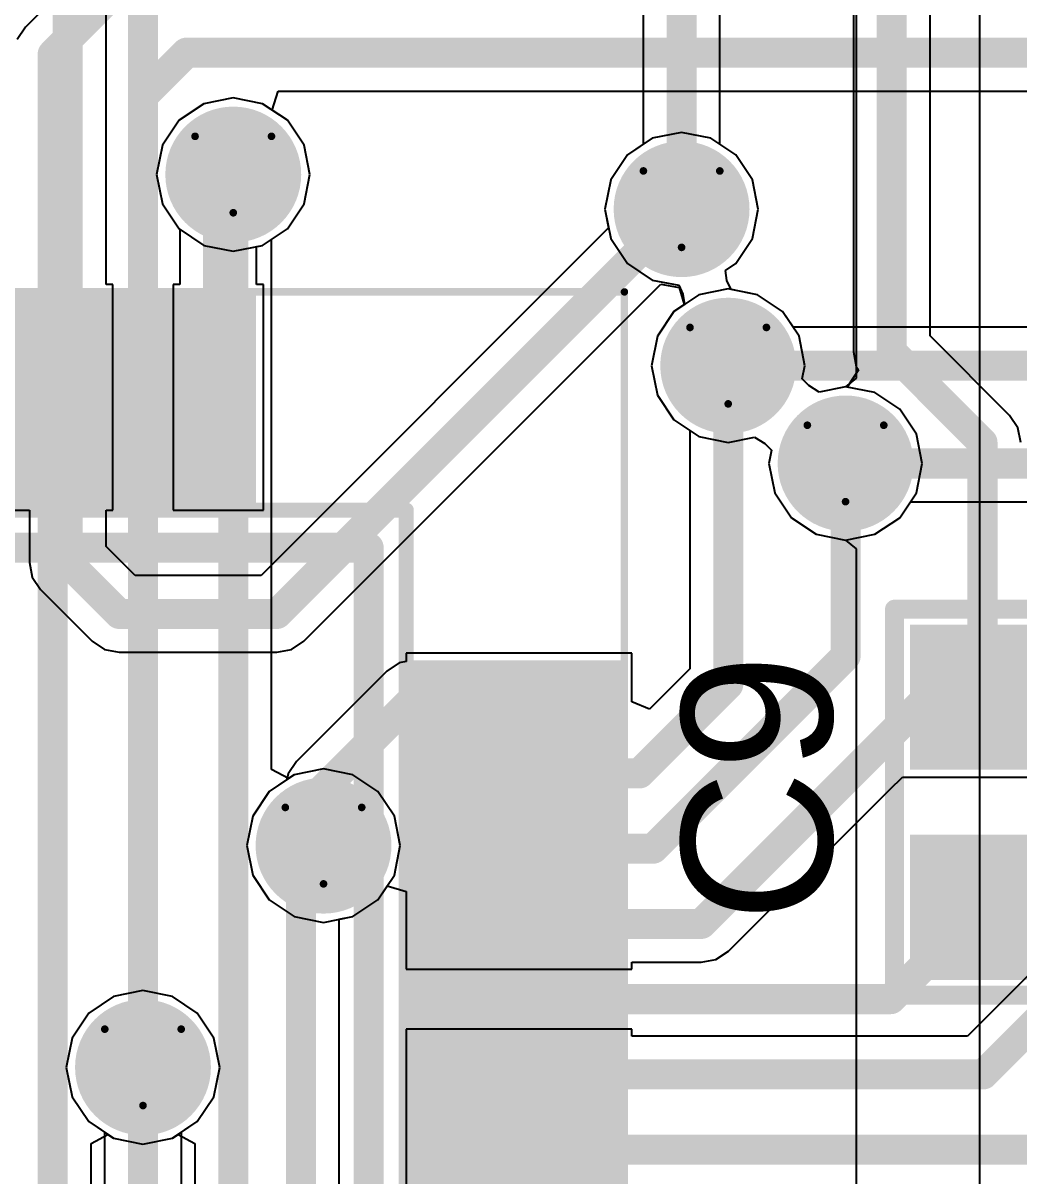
# Model space of a CAD drawing. Header units: inches. Extents: x -3 to 423, y -3 to 110.
# Drawn here: x 47.14 to 53.76, y 49.35 to 57.02 of the extents above; entities that cross this region are included whole.
import ezdxf

# ---------------------------------------------------------------- set-up
doc = ezdxf.new("R2010")
doc.units = ezdxf.units.IN
for name, color, linetype in [('Bottom Layer', 5, 'Continuous'), ('Bottom Solder', 6, 'Continuous'), ('Drill Drawing', 1, 'Continuous'), ('Mechanical 13', 56, 'Continuous'), ('Mechanical 15', 56, 'Continuous'), ('Mid Layer', 16, 'Continuous'), ('Mid Layer 2', 76, 'Continuous'), ('Top Layer', 1, 'Continuous'), ('Top Overlay', 2, 'Continuous'), ('Top Paste', 8, 'Continuous'), ('Top Solder', 216, 'Continuous'), ('Via Holes', 16, 'Continuous')]:
    doc.layers.add(name, color=color, linetype=linetype)
doc.styles.add('Arial', font='', dxfattribs={"height": 0.2})
doc.styles.get('Arial').set_extended_font_data('Arial')

msp = doc.modelspace()

# ---------------------------------------------------------------- hatches: boundary and pattern name
at = {"layer": 'Bottom Layer'}
h = msp.add_hatch(color=5, dxfattribs=at)
edge = h.paths.add_edge_path()
edge.add_arc((48.54, 56.01), 0.35, 0, 360)
h = msp.add_hatch(color=5, dxfattribs=at)
edge = h.paths.add_edge_path()
edge.add_arc((51.52, 55.78), 0.35, 0, 360)
h = msp.add_hatch(color=5, dxfattribs=at)
edge = h.paths.add_edge_path()
edge.add_arc((51.8299, 54.7399), 0.35, 0, 360)
h = msp.add_hatch(color=5, dxfattribs=at)
edge = h.paths.add_edge_path()
edge.add_arc((52.61, 54.09), 0.35, 0, 360)
h = msp.add_hatch(color=5, dxfattribs=at)
edge = h.paths.add_edge_path()
edge.add_arc((49.14, 51.55), 0.35, 0, 360)
h = msp.add_hatch(color=5, dxfattribs=at)
edge = h.paths.add_edge_path()
edge.add_arc((47.94, 50.0765), 0.35, 0, 360)
at = {"layer": 'Bottom Solder'}
h = msp.add_hatch(color=6, dxfattribs=at)
edge = h.paths.add_edge_path()
edge.add_arc((48.54, 56.01), 0.4516, 0, 360)
h = msp.add_hatch(color=6, dxfattribs=at)
edge = h.paths.add_edge_path()
edge.add_arc((51.52, 55.78), 0.4516, 0, 360)
h = msp.add_hatch(color=6, dxfattribs=at)
edge = h.paths.add_edge_path()
edge.add_arc((51.8299, 54.7399), 0.4516, 0, 360)
h = msp.add_hatch(color=6, dxfattribs=at)
edge = h.paths.add_edge_path()
edge.add_arc((52.61, 54.09), 0.4516, 0, 360)
h = msp.add_hatch(color=6, dxfattribs=at)
edge = h.paths.add_edge_path()
edge.add_arc((49.14, 51.55), 0.4516, 0, 360)
h = msp.add_hatch(color=6, dxfattribs=at)
edge = h.paths.add_edge_path()
edge.add_arc((47.94, 50.0765), 0.4516, 0, 360)
at = {"layer": 'Mid Layer'}
h = msp.add_hatch(color=16, dxfattribs=at)
edge = h.paths.add_edge_path()
edge.add_arc((48.54, 56.01), 0.35, 0, 360)
h = msp.add_hatch(color=16, dxfattribs=at)
edge = h.paths.add_edge_path()
edge.add_arc((51.52, 55.78), 0.35, 0, 360)
h = msp.add_hatch(color=16, dxfattribs=at)
edge = h.paths.add_edge_path()
edge.add_arc((51.8299, 54.7399), 0.35, 0, 360)
h = msp.add_hatch(color=16, dxfattribs=at)
edge = h.paths.add_edge_path()
edge.add_arc((52.61, 54.09), 0.35, 0, 360)
h = msp.add_hatch(color=16, dxfattribs=at)
edge = h.paths.add_edge_path()
edge.add_arc((49.14, 51.55), 0.35, 0, 360)
h = msp.add_hatch(color=16, dxfattribs=at)
edge = h.paths.add_edge_path()
edge.add_arc((47.94, 50.0765), 0.35, 0, 360)
at = {"layer": 'Mid Layer 2'}
h = msp.add_hatch(color=76, dxfattribs=at)
edge = h.paths.add_edge_path()
edge.add_arc((48.54, 56.01), 0.35, 0, 360)
h = msp.add_hatch(color=76, dxfattribs=at)
edge = h.paths.add_edge_path()
edge.add_arc((51.52, 55.78), 0.35, 0, 360)
h = msp.add_hatch(color=76, dxfattribs=at)
edge = h.paths.add_edge_path()
edge.add_arc((51.8299, 54.7399), 0.35, 0, 360)
h = msp.add_hatch(color=76, dxfattribs=at)
edge = h.paths.add_edge_path()
edge.add_arc((52.61, 54.09), 0.35, 0, 360)
h = msp.add_hatch(color=76, dxfattribs=at)
edge = h.paths.add_edge_path()
edge.add_arc((49.14, 51.55), 0.35, 0, 360)
h = msp.add_hatch(color=76, dxfattribs=at)
edge = h.paths.add_edge_path()
edge.add_arc((47.94, 50.0765), 0.35, 0, 360)
at = {"layer": 'Top Layer'}
h = msp.add_hatch(color=1, dxfattribs=at)
edge = h.paths.add_edge_path()
edge.add_arc((48.54, 56.01), 0.35, 0, 360)
h = msp.add_hatch(color=1, dxfattribs=at)
edge = h.paths.add_edge_path()
edge.add_arc((51.52, 55.78), 0.35, 0, 360)
for points in [[(47.5899, 53.93), (47.2899, 53.93), (47.2899, 55.13), (47.5899, 55.13)], [(48.0899, 53.93), (47.7899, 53.93), (47.7899, 55.13), (48.0899, 55.13)], [(48.5899, 53.93), (48.2899, 53.93), (48.2899, 55.13), (48.5899, 55.13)], [(53.139, 52.156), (53.139, 52.918), (53.901, 52.918), (53.901, 52.156)], [(51.0399, 52.68), (51.0399, 52.38), (49.8399, 52.38), (49.8399, 52.68)], [(51.0399, 52.18), (51.0399, 51.88), (49.8399, 51.88), (49.8399, 52.18)], [(51.0399, 51.68), (51.0399, 51.38), (49.8399, 51.38), (49.8399, 51.68)], [(53.139, 50.759), (53.139, 51.521), (53.901, 51.521), (53.901, 50.759)], [(51.0399, 51.18), (51.0399, 50.88), (49.8399, 50.88), (49.8399, 51.18)], [(51.0399, 50.68), (51.0399, 50.38), (49.8399, 50.38), (49.8399, 50.68)], [(51.0399, 50.18), (51.0399, 49.88), (49.8399, 49.88), (49.8399, 50.18)], [(51.0399, 49.68), (51.0399, 49.38), (49.8399, 49.38), (49.8399, 49.68)]]:
    msp.add_hatch(color=1, dxfattribs=at).paths.add_polyline_path(points)
h = msp.add_hatch(color=1, dxfattribs=at)
edge = h.paths.add_edge_path()
edge.add_arc((51.8299, 54.7399), 0.35, 0, 360)
h = msp.add_hatch(color=1, dxfattribs=at)
edge = h.paths.add_edge_path()
edge.add_arc((52.61, 54.09), 0.35, 0, 360)
h = msp.add_hatch(color=1, dxfattribs=at)
edge = h.paths.add_edge_path()
edge.add_arc((49.14, 51.55), 0.35, 0, 360)
h = msp.add_hatch(color=1, dxfattribs=at)
edge = h.paths.add_edge_path()
edge.add_arc((47.94, 50.0765), 0.35, 0, 360)
at = {"layer": 'Top Paste'}
for points in [[(47.5899, 53.93), (47.2899, 53.93), (47.2899, 55.13), (47.5899, 55.13)], [(48.0899, 53.93), (47.7899, 53.93), (47.7899, 55.13), (48.0899, 55.13)], [(48.5899, 53.93), (48.2899, 53.93), (48.2899, 55.13), (48.5899, 55.13)], [(53.139, 52.156), (53.139, 52.918), (53.901, 52.918), (53.901, 52.156)], [(51.0399, 52.68), (51.0399, 52.38), (49.8399, 52.38), (49.8399, 52.68)], [(51.0399, 52.18), (51.0399, 51.88), (49.8399, 51.88), (49.8399, 52.18)], [(51.0399, 51.68), (51.0399, 51.38), (49.8399, 51.38), (49.8399, 51.68)], [(53.139, 50.759), (53.139, 51.521), (53.901, 51.521), (53.901, 50.759)], [(51.0399, 51.18), (51.0399, 50.88), (49.8399, 50.88), (49.8399, 51.18)], [(51.0399, 50.68), (51.0399, 50.38), (49.8399, 50.38), (49.8399, 50.68)], [(51.0399, 50.18), (51.0399, 49.88), (49.8399, 49.88), (49.8399, 50.18)], [(51.0399, 49.68), (51.0399, 49.38), (49.8399, 49.38), (49.8399, 49.68)]]:
    msp.add_hatch(color=8, dxfattribs=at).paths.add_polyline_path(points)
at = {"layer": 'Top Solder'}
h = msp.add_hatch(color=216, dxfattribs=at)
edge = h.paths.add_edge_path()
edge.add_arc((48.54, 56.01), 0.4516, 0, 360)
h = msp.add_hatch(color=216, dxfattribs=at)
edge = h.paths.add_edge_path()
edge.add_arc((51.52, 55.78), 0.4516, 0, 360)
for points in [[(47.1915, 53.8284), (46.6883, 53.8284), (46.6883, 55.2316), (47.1915, 55.2316)], [(47.6915, 53.8284), (47.1883, 53.8284), (47.1883, 55.2316), (47.6915, 55.2316)], [(48.1915, 53.8284), (47.6883, 53.8284), (47.6883, 55.2316), (48.1915, 55.2316)], [(48.6915, 53.8284), (48.1883, 53.8284), (48.1883, 55.2316), (48.6915, 55.2316)], [(53.0374, 52.0544), (53.0374, 53.0196), (54.0026, 53.0196), (54.0026, 52.0544)], [(51.1415, 52.7816), (51.1415, 52.2784), (49.7383, 52.2784), (49.7383, 52.7816)], [(51.1415, 52.2816), (51.1415, 51.7784), (49.7383, 51.7784), (49.7383, 52.2816)], [(51.1415, 51.7816), (51.1415, 51.2784), (49.7383, 51.2784), (49.7383, 51.7816)], [(53.0374, 50.6574), (53.0374, 51.6226), (54.0026, 51.6226), (54.0026, 50.6574)], [(51.1415, 51.2816), (51.1415, 50.7784), (49.7383, 50.7784), (49.7383, 51.2816)], [(51.1415, 50.7816), (51.1415, 50.2784), (49.7383, 50.2784), (49.7383, 50.7816)], [(51.1415, 50.2816), (51.1415, 49.7784), (49.7383, 49.7784), (49.7383, 50.2816)], [(51.1415, 49.7816), (51.1415, 49.2784), (49.7383, 49.2784), (49.7383, 49.7816)]]:
    msp.add_hatch(color=216, dxfattribs=at).paths.add_polyline_path(points)
h = msp.add_hatch(color=216, dxfattribs=at)
edge = h.paths.add_edge_path()
edge.add_arc((51.8299, 54.7399), 0.4516, 0, 360)
h = msp.add_hatch(color=216, dxfattribs=at)
edge = h.paths.add_edge_path()
edge.add_arc((52.61, 54.09), 0.4516, 0, 360)
h = msp.add_hatch(color=216, dxfattribs=at)
edge = h.paths.add_edge_path()
edge.add_arc((49.14, 51.55), 0.4516, 0, 360)
h = msp.add_hatch(color=216, dxfattribs=at)
edge = h.paths.add_edge_path()
edge.add_arc((47.94, 50.0765), 0.4516, 0, 360)
at = {"layer": 'Via Holes'}
h = msp.add_hatch(color=7, dxfattribs=at)
edge = h.paths.add_edge_path()
edge.add_arc((48.54, 56.01), 0.25, 0, 360)
h = msp.add_hatch(color=7, dxfattribs=at)
edge = h.paths.add_edge_path()
edge.add_arc((51.52, 55.78), 0.25, 0, 360)
h = msp.add_hatch(color=7, dxfattribs=at)
edge = h.paths.add_edge_path()
edge.add_arc((51.8299, 54.7399), 0.25, 0, 360)
h = msp.add_hatch(color=7, dxfattribs=at)
edge = h.paths.add_edge_path()
edge.add_arc((52.61, 54.09), 0.25, 0, 360)
h = msp.add_hatch(color=7, dxfattribs=at)
edge = h.paths.add_edge_path()
edge.add_arc((49.14, 51.55), 0.25, 0, 360)
h = msp.add_hatch(color=7, dxfattribs=at)
edge = h.paths.add_edge_path()
edge.add_arc((47.94, 50.0765), 0.25, 0, 360)

# ---------------------------------------------------------------- linework, layer by layer
at = {"layer": 'Bottom Layer'}
for p, q in [((51.3198, 61.1502), (47.1598, 56.9902)), ((47.1598, 56.9902), (47.1045, 56.9075)), ((48.7993, 56.4381), (48.8378, 56.5651)), ((48.8378, 56.5651), (58.9756, 56.5651)), ((48.9005, 56.3705), (48.7993, 56.4381)), ((49.011, 56.2051), (48.9005, 56.3705)), ((51.3249, 56.251), (51.1595, 56.1405)), ((51.52, 56.2898), (51.3249, 56.251)), ((51.7151, 56.251), (51.52, 56.2898)), ((51.8805, 56.1405), (51.7151, 56.251)), ((49.0498, 56.01), (49.011, 56.2051)), ((51.1595, 56.1405), (51.049, 55.9751)), ((51.991, 55.9751), (51.8805, 56.1405)), ((49.011, 55.8149), (49.0498, 56.01)), ((51.049, 55.9751), (51.0102, 55.78)), ((52.0298, 55.78), (51.991, 55.9751)), ((48.9005, 55.6495), (49.011, 55.8149)), ((51.0102, 55.78), (51.049, 55.5849)), ((51.991, 55.5849), (52.0298, 55.78)), ((48.7949, 55.579), (48.9005, 55.6495)), ((48.7949, 52.0555), (48.7949, 55.579)), ((51.049, 55.5849), (51.1595, 55.4195)), ((51.8805, 55.4195), (51.991, 55.5849)), ((51.1595, 55.4195), (51.3249, 55.309)), ((51.811, 55.3731), (51.8805, 55.4195)), ((51.8213, 55.3057), (51.811, 55.3731)), ((51.3249, 55.309), (51.5007, 55.274)), ((51.5007, 55.274), (51.5286, 55.2142)), ((51.8492, 55.2459), (51.8213, 55.3057)), ((52.025, 55.2109), (51.8492, 55.2459)), ((51.5286, 55.2142), (51.5389, 55.1468)), ((52.1904, 55.1004), (52.025, 55.2109)), ((51.4694, 55.1004), (51.3589, 54.935)), ((51.5389, 55.1468), (51.4694, 55.1004)), ((52.2609, 54.9948), (52.1904, 55.1004)), ((57.6251, 54.9948), (52.2609, 54.9948)), ((51.3589, 54.935), (51.3201, 54.7399)), ((51.3201, 54.7399), (51.3589, 54.5448)), ((51.3589, 54.5448), (51.4694, 54.3794)), ((51.4694, 54.3794), (51.6348, 54.2689)), ((51.6348, 54.2689), (51.8299, 54.2301)), ((51.8299, 54.2301), (52.0055, 54.265)), ((52.0055, 54.265), (52.0731, 54.2218)), ((52.0731, 54.2218), (52.1177, 54.1781)), ((52.1177, 54.1781), (52.1002, 54.09)), ((52.1002, 54.09), (52.139, 53.8949)), ((52.139, 53.8949), (52.2495, 53.7295)), ((52.9705, 53.7295), (53.041, 53.8351)), ((53.041, 53.8351), (57.3744, 53.8351)), ((52.2495, 53.7295), (52.4149, 53.619)), ((52.8051, 53.619), (52.9705, 53.7295)), ((52.4149, 53.619), (52.61, 53.5802)), ((52.61, 53.5802), (52.8051, 53.619)), ((48.9069, 51.9956), (48.7949, 52.0555)), ((49.14, 52.0598), (48.9449, 52.021)), ((49.3351, 52.021), (49.14, 52.0598)), ((48.9449, 52.021), (48.9069, 51.9956)), ((49.5005, 51.9105), (49.3351, 52.021)), ((49.611, 51.7451), (49.5005, 51.9105)), ((49.6498, 51.55), (49.611, 51.7451)), ((49.611, 51.3549), (49.6498, 51.55)), ((49.5005, 51.1895), (49.611, 51.3549)), ((49.3351, 51.079), (49.5005, 51.1895)), ((49.2449, 51.0611), (49.3351, 51.079)), ((49.2449, 30.0015), (49.2449, 51.0611)), ((47.5949, 49.5711), (47.7069, 49.6309)), ((47.7069, 49.6309), (47.7449, 49.6055)), ((47.7449, 49.6055), (47.94, 49.5667)), ((47.94, 49.5667), (48.1351, 49.6055)), ((48.1351, 49.6055), (48.1731, 49.6309)), ((48.1731, 49.6309), (48.2851, 49.5711)), ((47.5949, 49.1909), (47.5949, 49.5711)), ((48.2851, 49.5711), (48.2851, 32.3627))]:
    msp.add_line(p, q, dxfattribs=at)
at = {"layer": 'Bottom Layer', "const_width": 0.2}
for points in [[(47.34, 56.81), (51.5, 60.97)], [(47.34, 48.7599), (47.34, 56.81)], [(47.94, 56.5309), (48.2291, 56.82)], [(48.2291, 56.82), (59.4066, 56.82)], [(47.94, 50.0765), (47.94, 56.5309)], [(48.54, 32.2571), (48.54, 56.01)], [(51.8299, 54.7399), (57.6251, 54.7399)], [(52.61, 54.09), (57.48, 54.09)], [(48.99, 51.4), (49.14, 51.55)], [(48.99, 30.0015), (48.99, 51.4)]]:
    msp.add_lwpolyline(points, dxfattribs=at)
at = {"layer": 'Bottom Layer', "const_width": 0.1}
for points in [[(47.29, 56.81, 1), (47.39, 56.81, 1)], [(47.29, 56.81, 1), (47.39, 56.81, 1)], [(48.1791, 56.82, 1), (48.2791, 56.82, 1)], [(48.1791, 56.82, 1), (48.2791, 56.82, 1)], [(47.89, 56.5309, 1), (47.99, 56.5309, 1)], [(47.89, 56.5309, 1), (47.99, 56.5309, 1)], [(48.49, 56.01, 1), (48.59, 56.01, 1)], [(51.7799, 54.7399, 1), (51.8799, 54.7399, 1)], [(52.56, 54.09, 1), (52.66, 54.09, 1)], [(49.09, 51.55, 1), (49.19, 51.55, 1)], [(48.94, 51.4, 1), (49.04, 51.4, 1)], [(48.94, 51.4, 1), (49.04, 51.4, 1)], [(47.89, 50.0765, 1), (47.99, 50.0765, 1)]]:
    msp.add_lwpolyline(points, format="xyb", close=True, dxfattribs=at)
at = {"layer": 'Drill Drawing', "const_width": 0.0508}
for points in [[(48.286, 56.264), (48.794, 56.264)], [(48.286, 56.264), (48.54, 55.756)], [(48.54, 55.756), (48.794, 56.264)], [(51.266, 56.034), (51.774, 56.034)], [(51.266, 56.034), (51.52, 55.526)], [(51.52, 55.526), (51.774, 56.034)], [(51.5759, 54.9939), (52.0839, 54.9939)], [(51.5759, 54.9939), (51.8299, 54.4859)], [(51.8299, 54.4859), (52.0839, 54.9939)], [(52.356, 54.344), (52.864, 54.344)], [(52.356, 54.344), (52.61, 53.836)], [(52.61, 53.836), (52.864, 54.344)], [(48.886, 51.804), (49.394, 51.804)], [(48.886, 51.804), (49.14, 51.296)], [(49.14, 51.296), (49.394, 51.804)], [(47.686, 50.3305), (48.194, 50.3305)], [(47.686, 50.3305), (47.94, 49.8225)], [(47.94, 49.8225), (48.194, 50.3305)]]:
    msp.add_lwpolyline(points, dxfattribs=at)
at = {"layer": 'Drill Drawing', "const_width": 0.0254}
for points in [[(48.2733, 56.264, 1), (48.2987, 56.264, 1)], [(48.2733, 56.264, 1), (48.2987, 56.264, 1)], [(48.7813, 56.264, 1), (48.8067, 56.264, 1)], [(48.7813, 56.264, 1), (48.8067, 56.264, 1)], [(51.2533, 56.034, 1), (51.2787, 56.034, 1)], [(51.2533, 56.034, 1), (51.2787, 56.034, 1)], [(51.7613, 56.034, 1), (51.7867, 56.034, 1)], [(51.7613, 56.034, 1), (51.7867, 56.034, 1)], [(48.5273, 55.756, 1), (48.5527, 55.756, 1)], [(48.5273, 55.756, 1), (48.5527, 55.756, 1)], [(51.5073, 55.526, 1), (51.5327, 55.526, 1)], [(51.5073, 55.526, 1), (51.5327, 55.526, 1)], [(51.5632, 54.9939, 1), (51.5886, 54.9939, 1)], [(51.5632, 54.9939, 1), (51.5886, 54.9939, 1)], [(52.0712, 54.9939, 1), (52.0966, 54.9939, 1)], [(52.0712, 54.9939, 1), (52.0966, 54.9939, 1)], [(51.8172, 54.4859, 1), (51.8426, 54.4859, 1)], [(51.8172, 54.4859, 1), (51.8426, 54.4859, 1)], [(52.3433, 54.344, 1), (52.3687, 54.344, 1)], [(52.3433, 54.344, 1), (52.3687, 54.344, 1)], [(52.8513, 54.344, 1), (52.8767, 54.344, 1)], [(52.8513, 54.344, 1), (52.8767, 54.344, 1)], [(52.5973, 53.836, 1), (52.6227, 53.836, 1)], [(52.5973, 53.836, 1), (52.6227, 53.836, 1)], [(48.8733, 51.804, 1), (48.8987, 51.804, 1)], [(48.8733, 51.804, 1), (48.8987, 51.804, 1)], [(49.3813, 51.804, 1), (49.4067, 51.804, 1)], [(49.3813, 51.804, 1), (49.4067, 51.804, 1)], [(49.1273, 51.296, 1), (49.1527, 51.296, 1)], [(49.1273, 51.296, 1), (49.1527, 51.296, 1)], [(47.6733, 50.3305, 1), (47.6987, 50.3305, 1)], [(47.6733, 50.3305, 1), (47.6987, 50.3305, 1)], [(48.1813, 50.3305, 1), (48.2067, 50.3305, 1)], [(48.1813, 50.3305, 1), (48.2067, 50.3305, 1)], [(47.9273, 49.8225, 1), (47.9527, 49.8225, 1)], [(47.9273, 49.8225, 1), (47.9527, 49.8225, 1)]]:
    msp.add_lwpolyline(points, format="xyb", close=True, dxfattribs=at)
at = {"layer": 'Mechanical 13', "const_width": 0.1}
for points in [[(39.6899, 53.78), (49.6899, 53.78)], [(49.6899, 43.78), (49.6899, 53.78)]]:
    msp.add_lwpolyline(points, dxfattribs=at)
at = {"layer": 'Mechanical 13', "const_width": 0.05}
msp.add_lwpolyline([(49.6649, 53.78, 1), (49.7149, 53.78, 1)], format="xyb", close=True, dxfattribs=at)
msp.add_lwpolyline([(49.6649, 53.78, 1), (49.7149, 53.78, 1)], format="xyb", close=True, dxfattribs=at)
at = {"layer": 'Mechanical 15', "const_width": 0.05}
for points in [[(38.2399, 55.23), (51.1399, 55.23)], [(51.1399, 42.33), (51.1399, 55.23)]]:
    msp.add_lwpolyline(points, dxfattribs=at)
at = {"layer": 'Mechanical 15', "const_width": 0.025}
msp.add_lwpolyline([(51.1274, 55.23, 1), (51.1524, 55.23, 1)], format="xyb", close=True, dxfattribs=at)
msp.add_lwpolyline([(51.1274, 55.23, 1), (51.1524, 55.23, 1)], format="xyb", close=True, dxfattribs=at)
at = {"layer": 'Mid Layer'}
for p, q in [((48.3449, 56.481), (48.1795, 56.3705)), ((48.54, 56.5198), (48.3449, 56.481)), ((48.7351, 56.481), (48.54, 56.5198)), ((48.9005, 56.3705), (48.7351, 56.481)), ((48.1795, 56.3705), (48.069, 56.2051)), ((49.011, 56.2051), (48.9005, 56.3705)), ((51.3249, 56.251), (51.1595, 56.1405)), ((51.52, 56.2898), (51.3249, 56.251)), ((51.7151, 56.251), (51.52, 56.2898)), ((51.8805, 56.1405), (51.7151, 56.251)), ((48.069, 56.2051), (48.0302, 56.01)), ((49.0498, 56.01), (49.011, 56.2051)), ((51.1595, 56.1405), (51.049, 55.9751)), ((51.991, 55.9751), (51.8805, 56.1405)), ((48.0302, 56.01), (48.069, 55.8149)), ((49.011, 55.8149), (49.0498, 56.01)), ((51.049, 55.9751), (51.0102, 55.78)), ((52.0298, 55.78), (51.991, 55.9751)), ((48.069, 55.8149), (48.1795, 55.6495)), ((48.9005, 55.6495), (49.011, 55.8149)), ((51.0102, 55.78), (51.049, 55.5849)), ((51.991, 55.5849), (52.0298, 55.78)), ((48.1795, 55.6495), (48.3449, 55.539)), ((48.7351, 55.539), (48.9005, 55.6495)), ((51.049, 55.5849), (51.1595, 55.4195)), ((51.8805, 55.4195), (51.991, 55.5849)), ((48.3449, 55.539), (48.54, 55.5002)), ((48.54, 55.5002), (48.7351, 55.539)), ((51.1595, 55.4195), (51.3249, 55.309)), ((51.811, 55.3731), (51.8805, 55.4195)), ((51.8213, 55.3057), (51.811, 55.3731)), ((51.3249, 55.309), (51.5007, 55.274)), ((51.5007, 55.274), (51.5286, 55.2142)), ((51.8492, 55.2459), (51.8213, 55.3057)), ((52.025, 55.2109), (51.8492, 55.2459)), ((51.5286, 55.2142), (51.5389, 55.1468)), ((52.1904, 55.1004), (52.025, 55.2109)), ((51.4694, 55.1004), (51.3589, 54.935)), ((51.5389, 55.1468), (51.4694, 55.1004)), ((52.3009, 54.935), (52.1904, 55.1004)), ((51.3589, 54.935), (51.3201, 54.7399)), ((52.3397, 54.7399), (52.3009, 54.935)), ((51.3201, 54.7399), (51.3589, 54.5448)), ((52.3222, 54.6518), (52.3397, 54.7399)), ((52.3668, 54.6081), (52.3222, 54.6518)), ((52.4344, 54.5649), (52.3668, 54.6081)), ((52.61, 54.5998), (52.4344, 54.5649)), ((52.8051, 54.561), (52.61, 54.5998)), ((52.9705, 54.4505), (52.8051, 54.561)), ((51.3589, 54.5448), (51.4694, 54.3794)), ((53.081, 54.2851), (52.9705, 54.4505)), ((51.4694, 54.3794), (51.6348, 54.2689)), ((51.6348, 54.2689), (51.8299, 54.2301)), ((51.8299, 54.2301), (52.0055, 54.265)), ((52.0055, 54.265), (52.0731, 54.2218)), ((53.1198, 54.09), (53.081, 54.2851)), ((52.0731, 54.2218), (52.1177, 54.1781)), ((52.1177, 54.1781), (52.1002, 54.09)), ((52.1002, 54.09), (52.139, 53.8949)), ((53.081, 53.8949), (53.1198, 54.09)), ((52.139, 53.8949), (52.2495, 53.7295)), ((52.9705, 53.7295), (53.081, 53.8949)), ((52.2495, 53.7295), (52.4149, 53.619)), ((52.8051, 53.619), (52.9705, 53.7295)), ((52.4149, 53.619), (52.61, 53.5802)), ((52.61, 53.5802), (52.8051, 53.619)), ((49.14, 52.0598), (48.9449, 52.021)), ((49.3351, 52.021), (49.14, 52.0598)), ((48.9449, 52.021), (48.7795, 51.9105)), ((49.5005, 51.9105), (49.3351, 52.021)), ((48.7795, 51.9105), (48.669, 51.7451)), ((49.611, 51.7451), (49.5005, 51.9105)), ((48.669, 51.7451), (48.6302, 51.55)), ((49.6498, 51.55), (49.611, 51.7451)), ((48.6302, 51.55), (48.669, 51.3549)), ((49.611, 51.3549), (49.6498, 51.55)), ((48.669, 51.3549), (48.7795, 51.1895)), ((49.5005, 51.1895), (49.611, 51.3549)), ((48.7795, 51.1895), (48.9449, 51.079)), ((49.3351, 51.079), (49.5005, 51.1895)), ((48.9449, 51.079), (49.14, 51.0402)), ((49.14, 51.0402), (49.3351, 51.079)), ((47.94, 50.5863), (47.7449, 50.5475)), ((48.1351, 50.5475), (47.94, 50.5863)), ((47.7449, 50.5475), (47.5795, 50.437)), ((48.3005, 50.437), (48.1351, 50.5475)), ((47.5795, 50.437), (47.469, 50.2716)), ((48.411, 50.2716), (48.3005, 50.437)), ((47.469, 50.2716), (47.4302, 50.0765)), ((48.4498, 50.0765), (48.411, 50.2716)), ((47.4302, 50.0765), (47.469, 49.8814)), ((48.411, 49.8814), (48.4498, 50.0765)), ((47.469, 49.8814), (47.5795, 49.716)), ((48.3005, 49.716), (48.411, 49.8814)), ((47.5795, 49.716), (47.7449, 49.6055)), ((48.1351, 49.6055), (48.3005, 49.716)), ((47.7449, 49.6055), (47.94, 49.5667)), ((47.94, 49.5667), (48.1351, 49.6055))]:
    msp.add_line(p, q, dxfattribs=at)
at = {"layer": 'Mid Layer 2'}
for p, q in [((53.5028, 41.22), (53.5028, 62.76)), ((52.68, 62.1605), (52.68, 54.6572)), ((48.3449, 56.481), (48.1795, 56.3705)), ((48.54, 56.5198), (48.3449, 56.481)), ((48.7351, 56.481), (48.54, 56.5198)), ((48.9005, 56.3705), (48.7351, 56.481)), ((48.1795, 56.3705), (48.069, 56.2051)), ((49.011, 56.2051), (48.9005, 56.3705)), ((48.069, 56.2051), (48.0302, 56.01)), ((49.0498, 56.01), (49.011, 56.2051)), ((48.0302, 56.01), (48.069, 55.8149)), ((49.011, 55.8149), (49.0498, 56.01)), ((48.069, 55.8149), (48.1795, 55.6495)), ((48.9005, 55.6495), (49.011, 55.8149)), ((48.1795, 55.6495), (48.3449, 55.539)), ((48.7351, 55.539), (48.9005, 55.6495)), ((48.3449, 55.539), (48.54, 55.5002)), ((48.54, 55.5002), (48.7351, 55.539)), ((51.8299, 55.2497), (51.6348, 55.2109)), ((52.025, 55.2109), (51.8299, 55.2497)), ((51.6348, 55.2109), (51.4694, 55.1004)), ((52.1904, 55.1004), (52.025, 55.2109)), ((51.4694, 55.1004), (51.3589, 54.935)), ((52.3009, 54.935), (52.1904, 55.1004)), ((51.3589, 54.935), (51.3201, 54.7399)), ((52.3397, 54.7399), (52.3009, 54.935)), ((51.3201, 54.7399), (51.3589, 54.5448)), ((52.3222, 54.6518), (52.3397, 54.7399)), ((52.3668, 54.6081), (52.3222, 54.6518)), ((52.68, 54.6572), (52.61, 54.5998)), ((52.4344, 54.5649), (52.3668, 54.6081)), ((52.61, 54.5998), (52.4344, 54.5649)), ((51.3589, 54.5448), (51.4694, 54.3794)), ((51.4694, 54.3794), (51.6348, 54.2689)), ((51.6348, 54.2689), (51.8299, 54.2301)), ((51.8299, 54.2301), (52.0055, 54.265)), ((52.0055, 54.265), (52.0731, 54.2218)), ((52.0731, 54.2218), (52.1177, 54.1781)), ((52.1177, 54.1781), (52.1002, 54.09)), ((52.1002, 54.09), (52.139, 53.8949)), ((52.139, 53.8949), (52.2495, 53.7295)), ((52.2495, 53.7295), (52.4149, 53.619)), ((52.4149, 53.619), (52.61, 53.5802)), ((52.61, 53.5802), (52.68, 53.5228)), ((52.68, 53.5228), (52.68, 38.2405)), ((49.14, 52.0598), (48.9449, 52.021)), ((49.3351, 52.021), (49.14, 52.0598)), ((48.9449, 52.021), (48.7795, 51.9105)), ((49.5005, 51.9105), (49.3351, 52.021)), ((48.7795, 51.9105), (48.669, 51.7451)), ((49.611, 51.7451), (49.5005, 51.9105)), ((48.669, 51.7451), (48.6302, 51.55)), ((49.6498, 51.55), (49.611, 51.7451)), ((48.6302, 51.55), (48.669, 51.3549)), ((49.611, 51.3549), (49.6498, 51.55)), ((48.669, 51.3549), (48.7795, 51.1895)), ((49.5005, 51.1895), (49.611, 51.3549)), ((48.7795, 51.1895), (48.9449, 51.079)), ((49.3351, 51.079), (49.5005, 51.1895)), ((48.9449, 51.079), (49.14, 51.0402)), ((49.14, 51.0402), (49.3351, 51.079)), ((47.94, 50.5863), (47.7449, 50.5475)), ((48.1351, 50.5475), (47.94, 50.5863)), ((47.7449, 50.5475), (47.5795, 50.437)), ((48.3005, 50.437), (48.1351, 50.5475)), ((47.5795, 50.437), (47.469, 50.2716)), ((48.411, 50.2716), (48.3005, 50.437)), ((47.469, 50.2716), (47.4302, 50.0765)), ((48.4498, 50.0765), (48.411, 50.2716)), ((47.4302, 50.0765), (47.469, 49.8814)), ((48.411, 49.8814), (48.4498, 50.0765)), ((47.469, 49.8814), (47.5795, 49.716)), ((48.3005, 49.716), (48.411, 49.8814)), ((47.5795, 49.716), (47.7449, 49.6055)), ((48.1351, 49.6055), (48.3005, 49.716)), ((47.7449, 49.6055), (47.94, 49.5667)), ((47.94, 49.5667), (48.1351, 49.6055))]:
    msp.add_line(p, q, dxfattribs=at)
at = {"layer": 'Top Layer'}
for p, q in [((51.2651, 58.4601), (51.2651, 56.211)), ((51.7749, 56.211), (51.7749, 58.3545)), ((47.6948, 55.28), (47.6948, 57.607)), ((52.6621, 57.302), (52.6621, 54.832)), ((53.1719, 54.9376), (53.1719, 57.302)), ((48.3449, 56.481), (48.1795, 56.3705)), ((48.54, 56.5198), (48.3449, 56.481)), ((48.7351, 56.481), (48.54, 56.5198)), ((48.9005, 56.3705), (48.7351, 56.481)), ((48.1795, 56.3705), (48.069, 56.2051)), ((49.011, 56.2051), (48.9005, 56.3705)), ((48.069, 56.2051), (48.0302, 56.01)), ((49.0498, 56.01), (49.011, 56.2051)), ((51.2651, 56.211), (51.1595, 56.1405)), ((51.8805, 56.1405), (51.7749, 56.211)), ((51.1595, 56.1405), (51.049, 55.9751)), ((51.991, 55.9751), (51.8805, 56.1405)), ((48.0302, 56.01), (48.069, 55.8149)), ((49.011, 55.8149), (49.0498, 56.01)), ((51.049, 55.9751), (51.0102, 55.78)), ((52.0298, 55.78), (51.991, 55.9751)), ((48.069, 55.8149), (48.1795, 55.6495)), ((48.9005, 55.6495), (49.011, 55.8149)), ((51.0102, 55.78), (51.035, 55.6555)), ((51.991, 55.5849), (52.0298, 55.78)), ((48.1795, 55.6495), (48.185, 55.6459)), ((48.185, 55.6459), (48.185, 55.28)), ((51.035, 55.6555), (48.7244, 53.3449)), ((48.7351, 55.539), (48.9005, 55.6495)), ((51.8805, 55.4195), (51.991, 55.5849)), ((48.6948, 55.531), (48.7351, 55.539)), ((48.6948, 55.28), (48.6948, 55.531)), ((51.811, 55.3731), (51.8805, 55.4195)), ((51.8213, 55.3057), (51.811, 55.3731)), ((47.7399, 55.28), (47.6948, 55.28)), ((47.7399, 53.78), (47.7399, 55.28)), ((48.185, 55.28), (48.1399, 55.28)), ((48.1399, 55.28), (48.1399, 53.78)), ((48.7399, 55.28), (48.6948, 55.28)), ((48.7399, 53.78), (48.7399, 55.28)), ((49.0102, 52.9098), (51.3829, 55.2825)), ((51.3829, 55.2825), (51.505, 55.2597)), ((51.505, 55.2597), (51.5369, 55.1455)), ((51.8492, 55.2459), (51.8213, 55.3057)), ((52.025, 55.2109), (51.8492, 55.2459)), ((52.1904, 55.1004), (52.025, 55.2109)), ((51.4694, 55.1004), (51.3589, 54.935)), ((51.5369, 55.1455), (51.4694, 55.1004)), ((52.3009, 54.935), (52.1904, 55.1004)), ((53.7002, 54.4092), (53.1719, 54.9376)), ((51.3589, 54.935), (51.3201, 54.7399)), ((52.3397, 54.7399), (52.3009, 54.935)), ((52.6621, 54.832), (52.6815, 54.7344)), ((51.3201, 54.7399), (51.3589, 54.5448)), ((52.3222, 54.6518), (52.3397, 54.7399)), ((52.6964, 54.7121), (52.6201, 54.5978)), ((52.6815, 54.7344), (52.6964, 54.7121)), ((52.3668, 54.6081), (52.3222, 54.6518)), ((52.4344, 54.5649), (52.3668, 54.6081)), ((52.61, 54.5998), (52.4344, 54.5649)), ((52.6201, 54.5978), (52.61, 54.5998)), ((51.3589, 54.5448), (51.4694, 54.3794)), ((53.7555, 54.3265), (53.7002, 54.4092)), ((51.4694, 54.3794), (51.575, 54.3089)), ((53.7749, 54.229), (53.7555, 54.3265)), ((51.575, 54.3089), (51.575, 52.7255)), ((46.6948, 53.78), (47.185, 53.78)), ((47.185, 53.78), (47.185, 53.4327)), ((47.6948, 53.5382), (47.6948, 53.78)), ((47.6948, 53.78), (47.7399, 53.78)), ((48.1399, 53.78), (48.7399, 53.78)), ((47.8881, 53.3449), (47.6948, 53.5382)), ((47.185, 53.4327), (47.2044, 53.3351)), ((47.2044, 53.3351), (47.2597, 53.2524)), ((48.7244, 53.3449), (47.8881, 53.3449)), ((47.2597, 53.2524), (47.6023, 52.9098)), ((47.6023, 52.9098), (47.685, 52.8545)), ((48.9275, 52.8545), (49.0102, 52.9098)), ((47.685, 52.8545), (47.7826, 52.8351)), ((47.7826, 52.8351), (48.83, 52.8351)), ((48.83, 52.8351), (48.9275, 52.8545)), ((51.1899, 52.83), (49.6899, 52.83)), ((49.6899, 52.83), (49.6899, 52.7749)), ((51.1899, 52.5063), (51.1899, 52.83)), ((49.6425, 52.7655), (49.5598, 52.7102)), ((49.6899, 52.7749), (49.6425, 52.7655)), ((51.575, 52.7255), (51.3072, 52.4577)), ((49.5598, 52.7102), (48.9598, 52.1102)), ((51.3072, 52.4577), (51.1899, 52.5063)), ((48.9598, 52.1102), (48.9045, 52.0275)), ((48.9045, 52.0275), (48.8968, 51.9888)), ((48.8968, 51.9888), (48.7795, 51.9105)), ((52.9039, 51.9227), (52.989, 52.006)), ((52.989, 52.006), (52.989, 52.006)), ((52.989, 52.006), (52.989, 52.006)), ((52.989, 52.006), (54.051, 52.006)), ((48.7795, 51.9105), (48.669, 51.7451)), ((51.831, 50.8497), (52.9039, 51.9227)), ((48.669, 51.7451), (48.6302, 51.55)), ((48.6302, 51.55), (48.669, 51.3549)), ((54.6245, 51.4894), (53.42, 50.2849)), ((48.669, 51.3549), (48.7795, 51.1895)), ((49.5005, 51.1895), (49.5629, 51.2829)), ((49.5629, 51.2829), (49.6899, 51.2444)), ((48.7795, 51.1895), (48.9449, 51.079)), ((49.3351, 51.079), (49.5005, 51.1895)), ((49.6899, 51.2444), (49.6899, 50.73)), ((48.9449, 51.079), (49.14, 51.0402)), ((49.14, 51.0402), (49.3351, 51.079)), ((51.7483, 50.7945), (51.831, 50.8497)), ((49.6899, 50.73), (51.1899, 50.73)), ((51.1899, 50.73), (51.1899, 50.7751)), ((51.1899, 50.7751), (51.6507, 50.7751)), ((51.6507, 50.7751), (51.7483, 50.7945)), ((47.94, 50.5863), (47.7449, 50.5475)), ((48.1351, 50.5475), (47.94, 50.5863)), ((47.7449, 50.5475), (47.5795, 50.437)), ((48.3005, 50.437), (48.1351, 50.5475)), ((47.5795, 50.437), (47.469, 50.2716)), ((48.411, 50.2716), (48.3005, 50.437)), ((47.469, 50.2716), (47.4302, 50.0765)), ((48.4498, 50.0765), (48.411, 50.2716)), ((51.1899, 50.33), (49.6899, 50.33)), ((49.6899, 50.33), (49.6899, 49.23)), ((51.1899, 50.2849), (51.1899, 50.33)), ((53.42, 50.2849), (51.1899, 50.2849)), ((47.4302, 50.0765), (47.469, 49.8814)), ((48.411, 49.8814), (48.4498, 50.0765)), ((47.469, 49.8814), (47.5795, 49.716)), ((48.3005, 49.716), (48.411, 49.8814)), ((47.5795, 49.716), (47.6851, 49.6455)), ((48.1949, 49.6455), (48.3005, 49.716)), ((47.6851, 49.6455), (47.6851, 49.2654)), ((48.1949, 48.2856), (48.1949, 49.6455))]:
    msp.add_line(p, q, dxfattribs=at)
at = {"layer": 'Top Layer', "const_width": 0.2}
for points in [[(47.9399, 54.53), (47.9399, 58.5601)], [(51.52, 55.78), (51.52, 58.4601)], [(52.917, 54.832), (52.917, 57.833)], [(47.4399, 54.53), (47.4399, 57.607)], [(48.4399, 55.9099), (48.54, 56.01)], [(48.4399, 54.53), (48.4399, 55.9099)], [(48.83, 53.09), (51.52, 55.78)], [(52.917, 54.832), (53.52, 54.229)], [(51.8299, 52.6199), (51.8299, 54.7399)], [(47.4399, 53.4327), (47.4399, 54.53)], [(53.52, 52.537), (53.52, 54.229)], [(52.61, 52.8087), (52.61, 54.09)], [(47.4399, 53.4327), (47.7826, 53.09)], [(47.7826, 53.09), (48.83, 53.09)], [(51.3313, 51.53), (52.61, 52.8087)], [(51.24, 52.03), (51.8299, 52.6199)], [(51.6507, 51.03), (53.1577, 52.537)], [(53.1577, 52.537), (53.52, 52.537)], [(49.14, 51.93), (49.74, 52.53)], [(49.74, 52.53), (50.4399, 52.53)], [(53.52, 51.14), (54.87, 52.49)], [(50.4399, 52.03), (51.24, 52.03)], [(49.14, 51.55), (49.14, 51.93)], [(53.5255, 50.03), (55.045, 51.5494)], [(50.4399, 51.53), (51.3313, 51.53)], [(52.91, 50.53), (53.52, 51.14)], [(50.4399, 51.03), (51.6507, 51.03)], [(50.4399, 50.53), (52.91, 50.53)], [(47.94, 48.18), (47.94, 50.0765)], [(50.4399, 50.03), (53.5255, 50.03)], [(50.4399, 49.53), (54.3799, 49.53)]]:
    msp.add_lwpolyline(points, dxfattribs=at)
at = {"layer": 'Top Layer', "const_width": 0.1}
for points in [[(48.49, 56.01, 1), (48.59, 56.01, 1)], [(48.3899, 55.9099, 1), (48.4899, 55.9099, 1)], [(48.3899, 55.9099, 1), (48.4899, 55.9099, 1)], [(51.47, 55.78, 1), (51.57, 55.78, 1)], [(51.47, 55.78, 1), (51.57, 55.78, 1)], [(52.867, 54.832, 1), (52.967, 54.832, 1)], [(52.867, 54.832, 1), (52.967, 54.832, 1)], [(51.7799, 54.7399, 1), (51.8799, 54.7399, 1)], [(47.3899, 54.53, 1), (47.4899, 54.53, 1)], [(47.3899, 54.53, 1), (47.4899, 54.53, 1)], [(47.8899, 54.53, 1), (47.9899, 54.53, 1)], [(48.3899, 54.53, 1), (48.4899, 54.53, 1)], [(53.47, 54.229, 1), (53.57, 54.229, 1)], [(53.47, 54.229, 1), (53.57, 54.229, 1)], [(52.56, 54.09, 1), (52.66, 54.09, 1)], [(47.3899, 53.4327, 1), (47.4899, 53.4327, 1)], [(47.3899, 53.4327, 1), (47.4899, 53.4327, 1)], [(47.7326, 53.09, 1), (47.8326, 53.09, 1)], [(47.7326, 53.09, 1), (47.8326, 53.09, 1)], [(48.78, 53.09, 1), (48.88, 53.09, 1)], [(48.78, 53.09, 1), (48.88, 53.09, 1)], [(52.56, 52.8087, 1), (52.66, 52.8087, 1)], [(52.56, 52.8087, 1), (52.66, 52.8087, 1)], [(51.7799, 52.6199, 1), (51.8799, 52.6199, 1)], [(51.7799, 52.6199, 1), (51.8799, 52.6199, 1)], [(53.1077, 52.537, 1), (53.2077, 52.537, 1)], [(53.1077, 52.537, 1), (53.2077, 52.537, 1)], [(53.47, 52.537, 1), (53.57, 52.537, 1)], [(53.47, 52.537, 1), (53.57, 52.537, 1)], [(49.69, 52.53, 1), (49.79, 52.53, 1)], [(49.69, 52.53, 1), (49.79, 52.53, 1)], [(50.3899, 52.53, 1), (50.4899, 52.53, 1)], [(50.3899, 52.03, 1), (50.4899, 52.03, 1)], [(51.19, 52.03, 1), (51.29, 52.03, 1)], [(51.19, 52.03, 1), (51.29, 52.03, 1)], [(49.09, 51.93, 1), (49.19, 51.93, 1)], [(49.09, 51.93, 1), (49.19, 51.93, 1)], [(49.09, 51.55, 1), (49.19, 51.55, 1)], [(50.3899, 51.53, 1), (50.4899, 51.53, 1)], [(51.2813, 51.53, 1), (51.3813, 51.53, 1)], [(51.2813, 51.53, 1), (51.3813, 51.53, 1)], [(53.47, 51.14, 1), (53.57, 51.14, 1)], [(53.47, 51.14, 1), (53.57, 51.14, 1)], [(50.3899, 51.03, 1), (50.4899, 51.03, 1)], [(51.6007, 51.03, 1), (51.7007, 51.03, 1)], [(51.6007, 51.03, 1), (51.7007, 51.03, 1)], [(50.3899, 50.53, 1), (50.4899, 50.53, 1)], [(52.86, 50.53, 1), (52.96, 50.53, 1)], [(52.86, 50.53, 1), (52.96, 50.53, 1)], [(47.89, 50.0765, 1), (47.99, 50.0765, 1)], [(50.3899, 50.03, 1), (50.4899, 50.03, 1)], [(53.4755, 50.03, 1), (53.5755, 50.03, 1)], [(53.4755, 50.03, 1), (53.5755, 50.03, 1)], [(50.3899, 49.53, 1), (50.4899, 49.53, 1)]]:
    msp.add_lwpolyline(points, format="xyb", close=True, dxfattribs=at)
at = {"layer": 'Top Overlay'}
for points, const_width in [([(39.9399, 53.53), (49.4399, 53.53)], 0.2), ([(49.4399, 44.03), (49.4399, 53.53)], 0.2), ([(52.9358, 53.1212), (54.1042, 53.1212)], 0.127), ([(52.9358, 50.5558), (52.9358, 53.1212)], 0.127), ([(52.9358, 50.5558), (54.1042, 50.5558)], 0.127)]:
    msp.add_lwpolyline(points, dxfattribs=dict(at, const_width=const_width))
for points, const_width in [([(49.3899, 53.53, 1), (49.4899, 53.53, 1)], 0.1), ([(49.3899, 53.53, 1), (49.4899, 53.53, 1)], 0.1), ([(52.904, 53.1212, 1), (52.9675, 53.1212, 1)], 0.0635), ([(52.904, 53.1212, 1), (52.9675, 53.1212, 1)], 0.0635), ([(52.904, 50.5558, 1), (52.9675, 50.5558, 1)], 0.0635), ([(52.904, 50.5558, 1), (52.9675, 50.5558, 1)], 0.0635)]:
    msp.add_lwpolyline(points, format="xyb", close=True, dxfattribs=dict(at, const_width=const_width))

# ---------------------------------------------------------------- texts
at = {"layer": 'Top Overlay', "style": 'Arial'}
msp.add_text('C9', height=1, rotation=90, dxfattribs=at).set_placement((52.52, 51.04))

doc.saveas('drawing.dxf')
